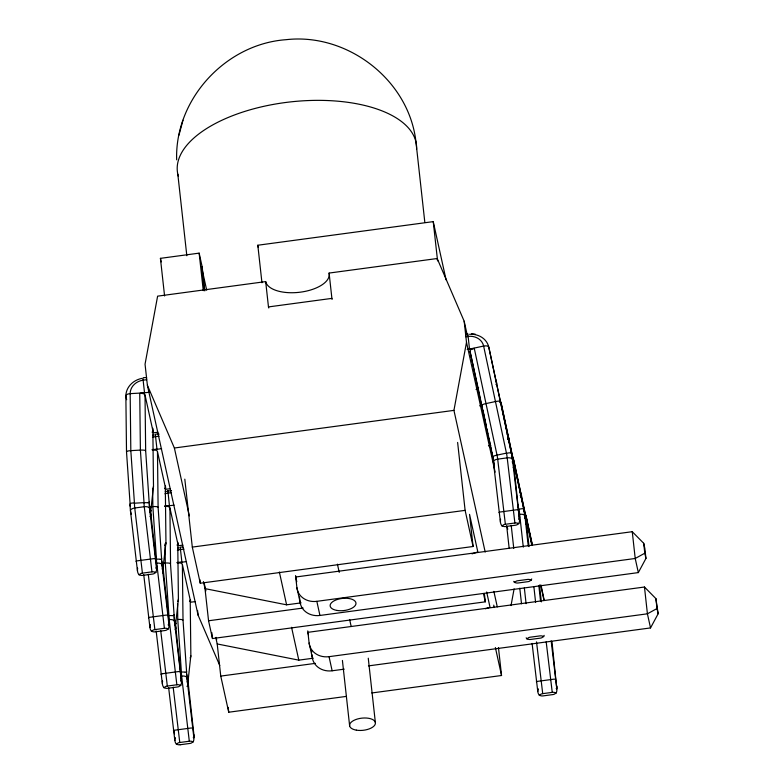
<?xml version="1.0" encoding="UTF-8"?>
<svg xmlns="http://www.w3.org/2000/svg" width="784" height="784" viewBox="0 0 784 784"><rect width="100%" height="100%" fill="white"/><g stroke="black" fill="none" stroke-linecap="round" stroke-linejoin="round"><path stroke-width="1.18" d="M151.469 631.208A8.595 7.575 -11.8 0 1 149.96 627.494L149.969 624.505A5.41 4.175 -4.6 0 0 150.205 625.289M156.565 565.48L156.526 568.478L149.519 508.306A48.108 42.385 -12.4 0 1 149.293 504.602L150.763 511.276A48.108 42.385 -12.4 0 0 150.989 514.97L156.565 565.48A5.41 4.175 -4.6 0 1 155.918 568.155M163.934 687.656L165.845 686.421A3.567 1.676 -6.3 0 1 167.325 686.059L176.851 684.775A3.626 1.705 -6.3 0 1 178.654 684.765L180.114 685.108A6.262 2.95 -6.3 0 1 180.732 685.392L178.821 686.627A3.567 1.676 -6.3 0 1 177.341 687L167.815 688.283A3.626 1.705 -6.3 0 1 166.002 688.293L164.552 687.94A6.262 2.95 -6.3 0 1 163.934 687.656A8.595 7.575 -11.8 0 1 162.415 683.952L162.415 680.963A5.41 4.175 -4.6 0 0 162.651 681.747M169.021 621.937L168.981 624.936L161.974 564.764A48.108 42.385 -12.4 0 1 161.749 561.06L163.219 567.734A48.108 42.385 -12.4 0 0 163.444 571.428L169.021 621.937A5.41 4.175 -4.6 0 1 168.119 624.936M181.437 681.384L175.89 627.886A48.108 42.385 -12.4 0 1 175.665 624.182L174.195 617.518A48.108 42.385 -12.4 0 0 174.42 621.222L181.437 681.384A8.595 7.585 -11.9 0 1 180.771 685.412M193.922 734.853L193.883 737.842L186.876 677.67A48.108 42.385 -12.4 0 1 186.651 673.975L188.121 680.639A48.108 42.385 -12.4 0 0 188.346 684.344L193.922 734.853A5.41 4.175 -4.6 0 1 193.276 737.528M519.439 519.625A8.595 7.575 -11.8 0 1 518.812 523.643L516.862 524.859A3.567 1.676 -6.3 0 1 515.382 525.231L505.856 526.505A3.626 1.705 -6.3 0 1 504.053 526.525L502.593 526.172A6.262 2.95 -6.3 0 1 501.976 525.888A8.595 7.575 -11.8 0 1 500.457 522.183L500.457 519.194A5.41 4.175 -4.6 0 0 500.564 519.586M512.952 460.277L512.912 460.081A67.355 59.339 -12.4 0 1 513.932 466.117L519.478 519.616L512.462 459.444A67.355 59.339 -12.4 0 0 511.442 453.407L511.403 453.25M556.797 688.989A8.595 7.585 -11.9 0 1 556.17 693.007L554.219 694.232A3.567 1.676 -6.3 0 1 552.74 694.595L543.214 695.878A3.626 1.705 -6.3 0 1 541.411 695.888L539.951 695.535A6.262 2.95 -6.3 0 1 539.333 695.251A8.595 7.575 -11.8 0 1 537.814 691.547L537.814 688.558A5.41 4.175 -4.6 0 0 538.236 689.704M551.956 641.498L556.836 688.989L551.152 640.842M186.543 671.898L186.533 671.173L186.641 673.672M150.773 511.06L153.497 486.237L152.86 430.622L145.02 395.058A4.822 2.274 -6.3 0 0 139.748 393.48L140.395 450.104L144.021 502.652A52.92 46.619 -12.4 0 0 144.266 506.729L151.949 571.859A3.626 1.705 -6.3 0 1 153.752 571.85L155.212 572.202A6.262 2.95 -6.3 0 1 155.82 572.487A8.595 7.575 -11.8 0 0 156.486 568.478M163.278 565.783L165.953 542.695L165.316 487.08L157.466 451.515L158.103 507.13L161.729 560.766M163.278 565.715L163.062 567.655M177.537 562.804A4.822 2.274 -6.3 0 1 182.378 564.421L190.218 599.985L190.855 655.6L188.131 680.424M175.675 623.966L178.399 599.143L177.762 543.528L169.922 507.973A4.822 2.274 -6.3 0 0 165.081 506.346M163.268 565.901L163.229 566.891M175.704 622.829L175.675 623.349M149.185 502.573L145.657 450.673L145.02 395.058M161.641 559.031L161.631 558.257M176.655 159.828C174.724 99.068 225.782 43.973 286.052 39.69C347.547 32.634 409.219 80.174 415.981 142.159L424.84 222.46M469.557 334.288A19.247 16.954 -12.4 0 1 488.824 347.283L513.001 460.482L511.697 454.583M174.077 615.675L174.087 614.715L174.185 617.214M150.734 510.747L150.577 511.266A4.939 3.773 30.4 0 1 150.499 511.491M175.636 623.652L175.498 624.133A4.939 3.773 30.4 0 1 175.41 624.407L175.214 624.721M188.091 680.11L187.964 680.571A4.939 3.773 30.4 0 1 187.856 680.855M485.198 552.073L453.936 410.375L466.5 342.334L464.177 321.234L437.178 258.524L329.104 273.067A32.026 15.082 -6.3 0 1 300.654 292.138A32.026 15.082 -6.3 0 1 265.678 281.603L157.613 296.156L145.05 364.197L147.382 385.287L198.068 615.117L219.765 665.508M511.021 605.581L514.108 588.862M182.956 120.256L178.958 135.191M167.874 490.549L169.432 505.749L164.65 506.013M295.568 575.574L296.911 587.716L300.017 601.828A18.326 16.15 -12.4 0 0 319.941 615.46L638.333 572.594L645.947 558.433L644.85 548.516L643.703 543.292L632.257 531.699L295.725 577.004L296.764 581.708M368.46 665.89L650.534 627.925L658.148 613.754L655.904 598.623L644.468 587.02L307.926 632.325L308.445 634.677M162.729 568.302L162.945 567.939A4.939 3.773 30.4 0 0 163.062 567.734M155.82 572.487L153.919 573.721A3.567 1.676 -6.3 0 1 152.439 574.084L142.913 575.368A3.626 1.705 -6.3 0 1 141.1 575.378L139.65 575.035A6.262 2.95 -6.3 0 1 139.033 574.75L140.944 573.516A3.567 1.676 -6.3 0 1 142.414 573.143L151.949 571.859M168.276 628.944L166.365 630.169A3.567 1.676 -6.3 0 1 164.885 630.542L155.359 631.826A3.626 1.705 -6.3 0 1 153.556 631.835L152.096 631.483A6.262 2.95 -6.3 0 1 151.479 631.198L153.39 629.973A3.567 1.676 -6.3 0 1 154.869 629.601L164.395 628.317A3.626 1.705 -6.3 0 1 166.208 628.307L167.658 628.66A6.262 2.95 -6.3 0 1 168.276 628.944A8.595 7.585 -11.9 0 0 168.942 624.936M180.271 744.741A3.626 1.705 -6.3 0 1 178.458 744.751L177.008 744.398A6.262 2.95 -6.3 0 1 176.39 744.114L178.301 742.879A3.567 1.676 -6.3 0 1 179.771 742.507L189.307 741.233A3.626 1.705 -6.3 0 1 191.11 741.223L192.57 741.566A6.262 2.95 -6.3 0 1 193.178 741.85A8.595 7.585 -11.9 0 0 193.844 737.852M193.178 741.85L191.276 743.085A3.567 1.676 -6.3 0 1 189.797 743.457L180.271 744.731M501.976 525.888L503.887 524.653A3.567 1.676 -6.3 0 1 505.366 524.28L514.892 523.006A3.626 1.705 -6.3 0 1 516.705 522.997L518.155 523.34A6.262 2.95 -6.3 0 1 518.773 523.624M513.726 581.336A8.595 7.575 -11.8 0 0 514.412 582.355L516.342 581.111A3.567 1.676 -6.3 0 1 517.822 580.738L527.348 579.464A3.626 1.705 -6.3 0 1 529.151 579.445L530.611 579.797A6.262 2.95 -6.3 0 1 531.229 580.082A8.595 7.575 -11.8 0 0 531.699 578.915M531.229 580.082L529.318 581.316A3.567 1.676 -6.3 0 1 527.838 581.689L518.312 582.963A3.626 1.705 -6.3 0 1 516.499 582.973L515.049 582.63A6.262 2.95 -6.3 0 1 514.431 582.345M526.182 637.794A8.595 7.566 -11.8 0 0 526.868 638.813L528.788 637.568A3.567 1.676 -6.3 0 1 530.268 637.196L539.794 635.912A3.626 1.705 -6.3 0 1 541.607 635.902L543.057 636.255A6.262 2.95 -6.3 0 1 543.675 636.539A8.595 7.575 -11.8 0 0 544.155 635.373M543.675 636.539L541.764 637.774A3.567 1.676 -6.3 0 1 540.294 638.137L530.758 639.421A3.626 1.705 -6.3 0 1 528.955 639.43L527.495 639.087A6.262 2.95 -6.3 0 1 526.887 638.803M539.333 695.251L541.244 694.026A3.567 1.676 -6.3 0 1 542.724 693.654L552.25 692.37A3.626 1.705 -6.3 0 1 554.063 692.36L555.513 692.713A6.262 2.95 -6.3 0 1 556.13 692.997M643.703 543.292L644.791 553.21L635.216 558.482L316.834 601.338A18.326 16.15 -12.4 0 1 296.911 587.716M655.904 598.623L657.002 608.541L647.417 613.813L329.035 656.669A18.326 16.15 -12.4 0 1 309.112 643.037L307.769 630.895M472.027 553.857L477.819 551.897L469.538 514.353L473.085 546.497L200.273 583.227L192.305 547.095L184.808 479.151M485.394 608.796L490.02 607.228L486.658 591.979M162.131 673.77L178.389 671.574A5.41 0.529 -7.4 0 1 179.987 671.731M505.366 524.29L497.683 459.15A52.92 46.619 -12.4 0 0 497.036 455.132L485.992 403.584L495.4 401.565A4.939 0.882 -12 0 1 500.221 401.457M465.804 336.748L468.117 336.434A14.435 12.711 -12.4 0 1 483.63 346.067L506.444 453.123L497.036 455.132A4.714 0.862 -12 0 0 493.665 456.102M164.581 295.96L160.426 258.348L199.146 253.134L202.135 266.687L204.8 290.884M261.954 282.74L257.818 245.235L433.238 221.627L446.076 279.839M204.075 289.874L201.527 266.766L202.135 266.687M265.678 281.603L268.471 306.916L331.897 298.381L329.104 273.067M146.628 377.721C143.09 377.594 142.492 376.957 143.129 380.181L144.53 392.833L130.173 393.646A4.812 2.234 -0.7 0 0 125.871 396.145L126.508 451.76L130.262 506.209L130.144 504.71A67.355 59.339 -12.4 0 0 130.467 510.874L137.474 571.046L137.514 568.047A5.41 4.175 -4.6 0 0 137.612 568.449M465.823 334.748C469.136 333.229 467.538 333.974 468.117 336.434L469.518 349.086L483.63 346.067A4.812 2.274 -12 0 1 488.824 347.283L511.756 454.857M146.608 379.711L143.129 380.181A14.435 12.711 -12.4 0 0 130.173 393.646L130.82 450.643L134.446 503.191A62.544 55.096 -12.4 0 0 134.74 508.003L142.423 573.143M139.748 393.48L149.166 392.216M467.195 349.399L474.3 348.439L485.992 403.584M157.986 432.219L153.35 432.846L152.841 428.24M476.025 389.403L478.338 389.089M159.083 434.169C155.614 434.052 154.928 433.464 155.585 436.639L156.976 449.291L152.194 449.565M159.054 436.169L155.585 436.639A14.435 12.711 -12.4 0 0 152.459 437.374M152.194 449.938L161.612 448.664M479.651 405.857L481.964 405.544M147.382 385.287L174.381 448.007L453.936 410.375M170.442 488.677L165.806 489.294L165.424 485.845M488.471 445.861L490.794 445.547M171.539 490.627L168.06 491.098L167.894 490.549M171.51 492.626L168.031 493.097A14.435 12.711 -12.4 0 0 164.914 493.832M164.65 506.386L174.068 505.121M182.888 545.135L178.252 545.752L177.87 542.303M182.829 547.242C179.82 546.556 180.202 547.075 180.487 549.545L181.888 562.206L177.096 562.471M192.305 547.095L465.118 510.364L473.085 546.497M183.966 549.084L180.487 549.545A14.435 12.711 -12.4 0 0 177.37 550.29M177.106 562.843L186.523 561.579M195.343 601.583L190.708 602.21L190.453 599.907M203.458 581.581L205.006 588.627L286.601 604.827L301.125 602.867M205.006 588.627L208.554 620.771L303.134 608.031M208.554 620.771L212.474 638.548L485.296 601.828L484.375 593.488M215.914 638.088L217.207 643.948L298.802 660.148L313.326 658.197M217.207 643.948L220.755 676.092L315.335 663.362M309.112 643.037L312.228 657.159A18.326 16.15 -12.4 0 0 332.142 670.781L344.254 669.154M220.755 676.092L228.732 712.225L346.342 696.398M371.802 692.968L501.544 675.504L498.457 647.594M134.446 503.191L144.021 502.652M150.45 506.699L152.851 506.562A4.939 0.843 -2.4 0 1 158.025 507.13M162.905 563.147L165.297 563.02A4.939 0.843 -2.4 0 1 170.471 563.588L174.087 614.764M147.804 502.73L148.754 502.887M160.259 559.188L161.2 559.345M172.705 615.646L173.656 615.793M185.161 672.104L186.112 672.251M471.674 333.729L475.28 334.2M494.214 464.236L493.891 463.079L494.253 464.824M523.839 509.649L523.888 509.865A67.355 59.339 -12.4 0 1 524.917 515.901L526.387 522.575L529.043 546.624M523.957 510.139L524.114 510.864M644.791 553.21L645.947 558.433M657.002 608.541L658.148 613.754M638.333 572.594L635.216 558.482L632.257 531.699M650.534 627.925L647.417 613.813L644.468 587.02M532.454 545.105L526.182 516.646A19.247 16.954 -12.4 0 0 523.624 510.913M499.682 402.496A4.812 2.274 -12 0 1 501.28 403.74L525.447 516.93L501.28 403.74A19.247 16.954 -12.4 0 0 499.428 399.066M464.177 321.234L467.587 336.718M474.3 348.449A4.822 2.274 -6.3 0 0 469.998 351.31L477.848 386.875M494.292 465.03L492.822 458.356A48.108 42.385 -12.4 0 1 493.41 462.011L500.427 522.183M494.39 466.46L493.41 462.011A4.812 2.264 -6.3 0 1 497.683 459.15L507.209 457.866A4.812 2.264 -6.3 0 1 512.462 459.444L513.932 466.117A4.812 2.264 -6.3 0 1 513.206 467.636M466.5 342.334L495.135 472.125M507.219 526.907L507.738 529.288M437.178 258.524L437.697 260.905M493.861 591.371L497.281 606.855M483.463 593.527L485.296 601.828M495.37 647.525L501.544 675.504M337.424 564.157L339.237 572.369M349.635 619.487L351.183 626.524M257.818 245.235L258.318 247.499M316.834 601.338L319.941 615.46M329.035 656.669L332.142 670.781M279.359 571.977L286.601 604.827M291.56 627.298L298.802 660.148M201.527 266.766L206.692 290.188M160.426 258.348L161.21 261.915M174.381 448.007L189.346 515.882M204.056 582.571L205.898 590.901M216.139 637.343L216.668 639.724M126.655 399.703L125.871 396.145A19.247 16.954 -12.4 0 1 141.747 378.417M131.202 514.206L130.467 510.874A4.812 2.264 -6.3 0 1 134.74 508.003L144.266 506.729A4.812 2.264 -6.3 0 1 149.519 508.306L150.989 514.97A4.812 2.264 -6.3 0 1 150.048 516.656M540.715 585.05L544.027 600.485M511.874 455.524A19.247 16.954 -12.4 0 1 513.726 460.198L531.826 545.213M517.901 504.886L518.9 509.571A62.544 55.096 -12.4 0 1 519.665 514.324L523.291 547.134M470.008 351.31L492.764 458.072M492.244 455.622L492.479 456.572A5.184 0.578 -16.9 0 0 492.577 456.641M541.019 585.178L544.263 600.485M532.169 544.909L526.182 516.646A4.812 2.274 -12 0 0 524.849 515.48M532.052 545.203L513.726 460.198A4.812 2.274 -12 0 0 512.393 459.032M482.954 410.12L486.452 426.604M486.952 428.956L487.952 433.66M488.452 436.022L493.44 459.561M478.103 388.051L493.646 461.894M525.447 516.911L525.388 516.636A67.355 59.339 -12.4 0 1 526.387 522.575A4.812 2.264 -6.3 0 1 525.652 524.094M552.25 692.37L546.183 641.812M542.724 693.654L536.521 641.88M514.892 523.006L507.209 457.866A62.544 55.096 -12.4 0 0 506.444 453.123M532.101 643.409L537.785 691.547M189.307 741.233L181.623 676.092A52.92 46.619 -12.4 0 1 181.378 672.025L177.752 619.468L177.576 603.807M176.851 684.775L169.168 619.634A52.92 46.619 -12.4 0 1 168.923 615.567L165.297 563.02L165.081 543.743M164.395 628.317L156.712 563.177A52.92 46.619 -12.4 0 1 156.467 559.11L152.851 506.562L152.635 488.491M179.781 742.517L173.166 687.098M167.325 686.059L160.72 630.64M168.619 687.45L174.832 740.41L174.871 737.421A5.41 4.175 -4.6 0 0 175.293 738.567M154.869 629.601L148.264 574.182M156.163 631.002L162.376 683.952M143.717 574.545L149.93 627.494M539.51 585.04L541.362 601.877M538.833 585.589L540.558 601.22M533.865 586.579L535.609 602.377M528.24 545.968L524.917 515.901A4.812 2.264 -6.3 0 0 519.665 514.324M524.339 587.863L526.084 603.66M519.782 588.157L521.507 603.788M511.207 525.329L513.765 548.418M506.66 525.682L509.188 548.535M493.773 605.13L494.038 607.561M433.238 221.627L437.531 260.445M457.621 442.431L465.118 510.364M368.264 658.197L375.36 722.495M342.412 660.442L349.644 725.955M311.424 649.867L311.689 652.298M311.954 654.728L312.228 657.159M299.488 596.967L300.017 601.828M199.146 253.134L203.281 290.639M177.821 174.215L186.827 255.741M228.193 707.374L228.732 712.225M211.817 632.6L212.474 638.548M199.881 579.65L200.273 583.227M197.558 610.422L198.068 615.117M174.205 731.403L174.469 733.804M186.533 671.212L183.015 620.036L182.378 564.421M149.176 501.809L149.283 504.308M169.922 507.973L170.559 563.588M178.35 176.233A120.266 56.644 -6.3 0 1 290.09 101.949A120.266 56.644 -6.3 0 1 416.569 149.372M478.612 387.825A4.822 2.274 -6.3 0 1 478.367 387.649M495.429 379.289A19.247 16.954 -12.4 0 1 496.664 382.847A4.812 2.274 -12 0 1 495.949 384.454M481.572 405.446A4.939 0.882 -12 0 1 485.982 403.564M508.071 437.021A4.939 3.567 -11.9 0 1 507.562 439.501M489.628 441.706A4.939 3.567 -11.9 0 1 489.412 441.01M506.464 453.279A4.831 0.843 -12 0 1 510.707 452.848M519.498 516.627A5.41 4.175 -4.6 0 1 518.861 519.302M518.028 509.963A5.41 0.529 -7.4 0 0 516.44 509.806L500.172 512.001A5.41 0.529 -7.4 0 0 499.006 512.52M512.628 460.62A4.292 1.744 -54.2 0 1 512.569 460.894M512.638 461.1A4.822 3.322 -16.4 0 1 512.177 462.001M152.625 449.889A4.822 2.274 -6.3 0 1 157.476 451.515M165.316 487.08A4.822 2.274 -6.3 0 1 164.552 488.618M152.811 435.208A19.247 16.954 -12.4 0 1 154.203 434.875M165.865 542.695A4.939 3.528 1.8 0 1 164.905 545.321M156.486 559.149A4.714 0.725 -2 0 1 159.828 559.198M156.712 563.177A4.812 2.264 -6.3 0 1 161.974 564.764L163.444 571.428A4.812 2.264 -6.3 0 1 162.709 572.957M148.509 617.831A5.41 0.529 -7.4 0 1 149.666 617.312L165.943 615.126A5.41 0.529 -7.4 0 1 167.531 615.273M162.67 568.38A5.027 3.675 3.6 0 1 162.141 568.959M163.337 567.097A2.058 0.892 80.9 0 1 163.288 567.342M490.363 443.528A4.822 2.274 -6.3 0 1 490.294 443.332M482.454 407.768A4.822 2.274 -6.3 0 1 482.503 407.131M507.268 434.63A19.247 16.954 -12.4 0 1 509.12 439.305A4.812 2.274 -12 0 1 508.404 440.912M520.517 493.479A4.939 3.567 -11.9 0 1 520.223 495.625M511.55 457.572A4.939 0.882 -12 0 1 512.677 457.915M518.881 509.365A4.831 1.186 -17.9 0 1 523.614 509.169M525.084 517.077A4.292 1.744 -54.2 0 1 525.025 517.352M525.094 517.558A4.822 3.322 -16.4 0 1 524.731 518.302M190.228 599.985A4.822 2.274 -6.3 0 1 189.454 601.534M177.713 548.114A19.247 16.954 -12.4 0 1 179.105 547.791M177.743 619.458A4.939 0.843 -2.4 0 1 182.927 620.046M190.777 655.61A4.939 3.528 1.8 0 1 190.081 657.952M181.398 672.055A4.714 0.725 -2 0 1 184.74 672.113M181.623 676.092A4.812 2.264 -6.3 0 1 186.876 677.67L188.346 684.344A4.812 2.264 -6.3 0 1 186.935 686.323M173.411 730.747A5.41 0.529 -7.4 0 1 174.577 730.227L190.845 728.032A5.41 0.529 -7.4 0 1 192.443 728.189M176.371 744.124A8.595 7.575 -11.8 0 1 174.871 740.41M187.572 681.296A5.027 3.675 3.6 0 1 187.053 681.874M188.248 680.012A2.058 0.892 80.9 0 1 188.189 680.247M152.87 430.622A4.822 2.274 -6.3 0 1 152.096 432.17M145.569 450.673A4.939 0.843 -2.4 0 0 140.385 450.094L130.82 450.643A4.939 0.843 -2.4 0 0 126.596 451.751M153.419 486.247A4.939 3.528 1.8 0 1 152.459 488.863M130.262 504.014A4.831 1.107 3.8 0 1 134.319 502.985M144.04 502.691A4.714 0.725 -2 0 1 147.382 502.74M136.053 561.383A5.41 0.529 -7.4 0 1 137.22 560.854L153.488 558.669A5.41 0.529 -7.4 0 1 155.085 558.816M139.013 574.76A8.595 7.566 -11.8 0 1 137.514 571.036M150.214 511.923A5.027 3.675 3.6 0 1 149.695 512.511M150.891 510.639A2.058 0.892 80.9 0 1 150.832 510.884M177.772 543.528A4.822 2.274 -6.3 0 1 177.008 545.076M165.267 491.666A19.247 16.954 -12.4 0 1 166.649 491.333M178.321 599.152A4.939 3.528 1.8 0 1 177.625 601.504M168.942 615.607A4.714 0.725 -2 0 1 172.284 615.656M169.168 619.634A4.812 2.264 -6.3 0 1 174.42 621.222L175.89 627.886A4.812 2.264 -6.3 0 1 175.155 629.415M160.955 674.289A5.41 0.529 -7.4 0 1 162.121 673.77M181.457 678.395A5.41 4.175 -4.6 0 1 180.82 681.071M175.116 624.838A5.027 3.675 3.6 0 1 174.597 625.416M175.792 623.554A2.058 0.892 80.9 0 1 175.743 623.799M519.723 491.088A19.247 16.954 -12.4 0 1 521.576 495.762A4.812 2.274 -12 0 1 521.027 497.183M524.006 514.02A4.939 0.882 -12 0 1 525.133 514.363M556.856 685.99A5.41 4.175 -4.6 0 1 556.219 688.666M555.386 679.326A5.41 0.529 -7.4 0 0 553.798 679.179L537.53 681.365A5.41 0.529 -7.4 0 0 536.364 681.884M268.794 307.985A32.026 15.082 -6.3 0 1 268.471 306.916M331.897 298.381A32.026 15.082 -6.3 0 1 332.053 299.468M356.367 730.159A12.985 6.115 -6.3 0 0 375.418 722.936A12.985 6.115 -6.3 0 0 355.711 719.575A12.985 6.115 -6.3 0 0 356.367 730.159M336.934 610.432A12.985 6.115 -6.3 0 0 355.985 603.21A12.985 6.115 -6.3 0 0 336.267 599.848A12.985 6.115 -6.3 0 0 336.934 610.432"/></g></svg>
